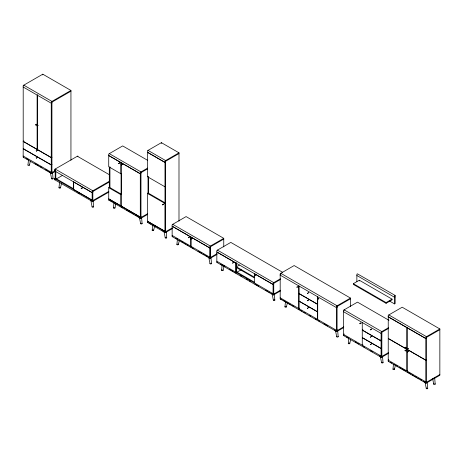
<?xml version="1.0" encoding="UTF-8"?>
<svg xmlns="http://www.w3.org/2000/svg" width="463" height="463" viewBox="0 0 463 463"><rect width="100%" height="100%" fill="white"/><g stroke="black" fill="none" stroke-linecap="round" stroke-linejoin="round"><path stroke-width="0.69" d="M27.965 165.019L28.498 159.625M59.004 187.735L59.542 182.341M113.47 207.881L114.002 202.487M152.182 230.233L152.651 225.516M176.907 244.429L177.439 239.035M221.603 270.236L222.136 264.842M284.953 306.807L285.486 301.413M348.286 343.372L348.818 337.978M392.983 369.179L393.446 364.456M29.429 165.129L30.367 161.124M60.474 187.851L61.405 183.846M114.934 207.997L115.872 203.992M153.652 230.348L154.584 226.343M178.377 244.539L179.308 240.534M223.073 270.346L224.161 265.669M286.418 306.917L287.355 302.912M349.75 343.482L350.688 339.477M394.447 369.289L395.385 365.284M70.943 90.447L42.787 74.19L23.607 85.267A0.648 0.376 -60 0 0 23.15 86.06L23.15 86.992L51.306 103.249L51.306 102.311A0.648 0.376 -60 0 1 51.763 101.519L70.943 90.447L70.943 160.21M37.81 94.788L37.173 95.152L37.173 149.404L37.81 149.04M51.937 102.149L70.943 91.176M51.937 102.884L51.254 103.278L51.254 157.53L51.885 157.165M23.202 87.085L23.202 141.337L23.839 140.972M51.885 164.481L51.254 164.845L23.202 148.652L23.202 141.458L23.839 141.093M23.607 157.194A0.648 0.376 -60 0 1 23.15 156.934L23.202 148.773L23.839 148.409M23.202 141.458L51.254 157.651L51.885 157.287M23.202 148.773L51.254 164.967L51.885 164.602M51.885 171.796L51.254 172.161L51.254 164.967M23.15 155.996L51.306 172.253L51.937 171.889M51.937 172.618L55.618 170.494M55.618 171.229L51.763 173.451A0.648 0.376 -60 0 1 51.306 173.191L51.306 172.253M55.178 179.609L54.999 179.713A0.648 0.376 -60 0 1 54.541 179.447L54.541 178.51L55.178 178.145L73.698 188.84M56.428 178.886L62.586 175.332M121.607 173.44L120.97 173.81L108.724 166.738L108.724 155.562L120.97 162.635L121.607 162.264M178.99 221.152L178.99 152.825L161.39 142.668L147.842 150.492A0.648 0.376 -60 0 0 147.384 151.285L147.384 152.217L164.984 162.38M109.465 181.183L92.658 190.883A0.648 0.376 -60 0 0 92.201 191.676L92.201 192.614L54.541 170.87L54.541 169.938A0.648 0.376 -60 0 1 54.999 169.145L77.524 156.141A0.648 0.376 -60 0 1 77.969 156.274M92.837 191.514L109.465 181.913M92.779 199.796L92.149 200.161L73.426 189.35L73.426 181.832L92.149 192.643L92.837 192.249M108.724 187.665L109.361 187.301L121.607 194.373L120.97 194.738L108.724 187.665L108.724 198.841L120.97 205.913L121.607 205.549M147.668 168.069L140.804 172.028A0.648 0.376 -60 0 0 140.347 172.821L140.347 173.758L108.672 155.47L108.672 154.532A0.648 0.376 -60 0 1 109.129 153.745L122.678 145.92L147.523 160.262M54.541 178.51L92.201 200.253L92.837 199.889M140.978 172.658L147.668 168.798M92.837 200.618L108.846 191.375M140.926 216.701L140.295 217.066L121.08 205.971L121.08 162.692L140.295 173.787L140.978 173.394M108.846 192.104L92.658 201.451A0.648 0.376 -60 0 1 92.201 201.191L92.201 200.253M178.99 152.825L165.441 160.649A0.648 0.376 -60 0 0 164.984 161.442L164.984 203.355M165.615 161.28L178.99 153.56M165.615 162.009L164.932 162.409L147.437 152.31L147.437 176.692L164.932 186.792L165.563 186.427L165.563 162.044M109.303 199.97L109.129 200.068A0.648 0.376 -60 0 1 108.672 199.808L108.672 198.87L140.347 217.159L140.978 216.794M147.842 222.419A0.648 0.376 -60 0 1 147.384 222.159L147.437 193.355L148.073 192.99L165.563 203.089L165.563 230.927L164.932 231.292L147.437 221.192M147.437 193.355L164.932 203.454L165.563 203.089M140.978 217.523L147.668 213.663M147.668 214.398L140.804 218.357A0.648 0.376 -60 0 1 140.347 218.096L140.347 217.159M147.384 221.221L164.984 231.384L165.615 231.02M165.615 231.749L172.305 227.889M172.305 228.618L165.441 232.582A0.648 0.376 -60 0 1 164.984 232.316L164.984 231.384M172.728 236.5L172.549 236.605A0.648 0.376 -60 0 1 172.091 236.338L172.091 235.407L209.751 257.144L210.381 256.78M223.756 246.929L223.756 238.329L210.208 246.154A0.648 0.376 -60 0 0 209.751 246.947L209.698 257.058L210.329 256.693L210.329 247.549M210.381 246.785L223.756 239.064M210.381 247.514L209.698 247.913L190.976 237.102L190.976 246.247M210.381 257.515L217.072 253.655M217.072 254.384L210.208 258.348A0.648 0.376 -60 0 1 209.751 258.082L209.751 257.144M217.425 262.307L217.245 262.411A0.648 0.376 -60 0 1 216.788 262.145L216.788 261.213L273.101 293.721L273.731 293.357M239.4 265.062L236.39 266.798L254.152 277.053M236.199 262.48L236.199 271.625L235.563 271.989L235.563 262.845L216.84 252.034L216.84 261.178M241.206 269.75L236.39 272.528L236.39 263.233M350.456 306.61L350.456 298.068L294.144 265.559L280.595 273.384A0.648 0.376 -60 0 0 280.138 274.177L280.138 275.109L280.775 274.744M280.827 274.837L280.19 275.201L280.19 297.755M280.422 278.767L273.558 282.731A0.648 0.376 -60 0 0 273.101 283.524L273.048 293.629L273.679 293.264L273.679 284.12M273.731 283.362L280.422 279.496M273.731 284.091L273.048 284.485L254.326 273.679L254.326 282.818M273.731 294.086L280.422 290.226M280.422 290.961L273.558 294.919A0.648 0.376 -60 0 1 273.101 294.659L273.101 293.721M298.948 293.588L317.601 304.359L317.601 311.796L298.948 301.025L298.948 293.588L299.584 293.224M299.48 308.161L298.843 308.526L298.843 285.972M353.344 283.686L359.323 280.231L392.057 299.127L392.057 299.856L386.073 303.311L353.344 284.415L353.344 283.686L386.073 302.582L392.057 299.127M350.456 298.068L336.908 305.893A0.648 0.376 -60 0 0 336.451 306.685L336.451 307.617L337.081 307.253M337.081 306.523L350.456 298.803M336.995 307.264L336.364 307.629L336.364 330.183L336.995 329.818M395.153 295.429L394.98 295.527A0.648 0.376 -60 0 0 394.522 296.32L394.522 303.919L395.153 303.554L395.153 295.429L357.32 273.789A0.648 0.376 -60 0 0 356.863 274.582L356.863 281.516M282.025 299.607L280.595 298.982A0.648 0.376 -60 0 1 280.138 298.722L280.138 297.784L336.451 330.298L337.081 329.928M395.153 296.893L394.522 297.258L356.863 275.514M337.081 330.663L343.772 326.803M343.772 327.532L336.908 331.496A0.648 0.376 -60 0 1 336.451 331.23L336.451 330.298M344.177 333.962L343.488 334.361L381.147 356.099L381.778 355.734M344.119 335.455L343.945 335.559A0.648 0.376 -60 0 1 343.488 335.293L343.54 311.773M362.951 329.806L362.315 330.177L381.095 341.017L381.726 340.646L381.726 348.083L381.095 348.454L362.315 337.614M388.642 361.366A0.648 0.376 -60 0 1 388.185 361.099L388.185 360.168L425.844 381.906L425.844 382.843A0.648 0.376 -60 0 0 426.301 383.104L439.85 375.285L439.85 328.956L402.191 307.212L388.642 315.037A0.648 0.376 -60 0 0 388.185 315.83L388.185 316.761L388.816 316.397M388.469 327.735L381.605 331.699A0.648 0.376 -60 0 0 381.147 332.492L381.095 340.895L362.315 330.05M381.778 332.33L388.469 328.47M381.095 333.458L381.778 333.059L381.726 340.525L381.095 340.895M362.899 344.773L362.263 345.138L362.263 322.584M381.095 348.575L381.726 348.205L381.726 355.642L381.095 356.012L381.095 348.575L362.315 337.735M381.778 356.469L388.469 352.609M388.469 353.338L381.605 357.303A0.648 0.376 -60 0 1 381.147 357.037L381.147 356.099M439.85 328.956L426.301 336.78A0.648 0.376 -60 0 0 425.844 337.568L425.844 338.505L388.185 316.761M426.475 337.405L439.85 329.685M388.185 360.168L388.816 359.797M426.423 359.751L425.792 360.116L407.064 349.305L407.064 327.723L425.792 338.534L426.475 338.14M407.596 370.579L406.96 370.944L406.96 349.368L388.237 338.557L388.237 360.133M407.7 370.643L407.064 371.008L407.064 349.426L425.792 360.237L426.423 359.873M426.423 381.448L425.792 381.819L425.792 360.237M425.844 381.906L426.475 381.541M426.475 382.27L439.85 374.55M148.021 150.388L165.615 160.551L165.615 232.478M389.58 301.072L394.522 303.919M109.303 153.641L140.978 171.929L140.978 218.258M388.816 314.933L426.475 336.676L426.475 383.005M388.978 320.309L357.494 302.136L343.945 309.955A0.648 0.376 -60 0 0 343.488 310.748L343.488 311.686L381.147 333.424M223.756 238.329L186.097 216.591L172.549 224.41A0.648 0.376 -60 0 0 172.091 225.203L172.091 226.141L209.751 247.884M282.725 272.377L230.794 242.398L217.245 250.217A0.648 0.376 -60 0 0 216.788 251.01L216.788 251.947L273.101 284.456M77.35 156.239L109.453 174.777M280.138 275.109L336.451 307.617M380.476 339.929L381.726 340.646M172.728 224.312L210.381 246.056L210.381 258.244M217.425 250.118L273.731 282.627L273.731 294.821M23.202 141.337L37.173 149.404M51.254 157.53L37.283 149.468L37.283 95.21M236.39 267.533L254.152 277.783M236.194 271.683L254.337 282.158M110.547 200.687L111.791 201.405M121.103 206.782L122.967 207.858M126.694 210.011L128.558 211.087M129.802 211.799L131.041 212.517M132.285 213.235L133.529 213.952M135.393 215.029L136.631 215.746M137.876 216.464L139.12 217.182M149.838 223.369L151.054 224.075M152.871 225.122L155.909 226.876M161.975 230.377L163.19 231.078M175.813 238.283L177.665 239.354M178.897 240.066L180.136 240.777M181.369 241.495L183.221 242.56M184.453 243.278L185.692 243.989M186.925 244.701L188.157 245.413M190.009 246.484L191.248 247.196M192.481 247.908L193.713 248.619M198.037 251.114L201.741 253.255M202.973 253.967L204.212 254.679M205.445 255.391L207.297 256.461M208.529 257.173L209.768 257.891M220.55 264.113L221.8 264.836M223.056 265.559L224.931 266.642M229.312 269.171L230.562 269.894M231.813 270.618L233.063 271.341M234.944 272.423L236.194 273.147M240.575 275.676L241.825 276.394M246.206 278.923L247.456 279.646M249.331 280.728L250.581 281.452M254.963 283.981L258.719 286.151M265.6 290.122L267.475 291.21M268.725 291.927L269.981 292.651M271.231 293.374L273.106 294.456M283.275 300.331L285.15 301.413M286.4 302.136L288.281 303.219M289.531 303.942L290.781 304.66M292.031 305.383L293.912 306.471M298.294 308.995L299.544 309.718M300.794 310.441L302.044 311.165M303.925 312.247L305.175 312.971M309.55 315.5L310.806 316.223M315.181 318.752L316.437 319.476M318.312 320.558L319.563 321.281M323.944 323.811L327.7 325.975M334.581 329.951L336.456 331.033M346.59 336.885L348.442 337.955M355.231 341.873L356.469 342.585M357.702 343.297L358.935 344.009M363.258 346.509L364.497 347.221M370.666 350.786L372.518 351.851M379.313 355.775L380.545 356.487M390.668 362.332L391.906 363.044M393.758 364.115L394.991 364.827M396.224 365.538L397.462 366.25M399.314 367.321L400.547 368.033M401.78 368.751L405.484 370.886M407.336 371.957L411.04 374.092M412.278 374.804L413.511 375.522M414.744 376.234L416.596 377.304M417.834 378.016L419.067 378.728M420.306 379.44L421.538 380.152M423.39 381.223L424.623 381.934M108.805 200.103L140.48 218.391M147.518 222.454L165.117 232.611M172.224 236.639L209.884 258.377M216.921 262.44L273.234 294.954M280.271 299.017L336.584 331.525M343.621 335.594L381.28 357.332M388.318 361.395L425.977 383.138M26.287 158.543L27.537 159.26M35.043 163.595L38.799 165.766M40.05 166.489L41.93 167.571M45.681 169.736L47.562 170.824M48.812 171.547L50.062 172.265M23.283 157.229L51.439 173.486M78.021 192.799L79.254 193.511M54.675 179.742L92.334 201.486M432.633 378.63L433.698 384.07M425.04 382.259L426.238 388.376M380.343 356.452L381.541 362.57M335.49 330.559L336.688 336.676M272.14 293.982L273.338 300.105M208.79 257.411L209.988 263.528M164.024 231.645L165.222 237.762M139.404 217.431L140.602 223.548M90.76 200.039L92.091 206.839M50.363 172.525L51.561 178.643M434.682 377.953L435.191 384.07M427.222 382.259L427.731 388.376M382.525 356.452L383.034 362.57M337.672 330.559L338.181 336.676M274.322 293.982L274.831 300.105M210.972 257.411L211.481 263.528M166.205 231.645L166.715 237.762M141.591 217.431L142.095 223.548M93.075 200.716L93.584 206.839M52.545 172.525L53.054 178.643M425.792 338.534L425.792 360.116M386.073 302.582L386.073 303.311M381.778 357.199L381.778 331.595L344.119 309.857L344.119 310.586M381.095 341.017L381.095 348.454M359.323 280.231L359.323 280.96M337.081 331.392L337.081 305.788L280.775 273.28L280.775 274.009M317.711 296.858L317.711 319.418M317.601 296.8L317.601 304.237L298.948 293.467L298.948 286.03M317.601 319.354L317.601 311.917L298.948 301.147L298.948 308.584M190.866 246.183L190.866 237.039L172.143 226.233L172.143 235.378M164.932 203.454L164.932 231.292M161.39 142.668L161.39 143.397M148.652 176.773L148.652 193.928M148.021 176.287L148.021 193.546M140.295 173.787L140.295 217.066M121.341 173.399L121.341 194.107M120.97 162.635L120.97 173.81M120.97 194.738L120.97 205.913M109.939 166.819L109.939 187.527M109.303 167.189L109.303 187.845M92.837 201.353L92.837 190.785L55.178 169.041L55.178 169.776M92.149 192.643L92.149 200.161M73.686 181.861L73.686 188.863M55.809 171.541L55.809 179.245M55.178 170.477L55.178 178.18M51.937 173.353L51.937 101.42L23.781 85.163L23.781 85.898M51.254 157.651L51.254 164.845M42.787 74.19L42.787 74.925M427.627 388.162A0.747 0.428 0 0 1 427.355 388.752A0.747 0.428 0 0 1 426.336 388.59A0.747 0.428 0 0 1 426.608 388.006M434.971 383.763A0.747 0.428 0 0 1 434.925 384.4A0.747 0.428 0 0 1 433.831 384.319A0.747 0.428 0 0 1 434.068 383.694M394.256 368.872A0.747 0.428 0 0 1 394.21 369.509A0.747 0.428 0 0 1 393.116 369.422A0.747 0.428 0 0 1 393.353 368.803M382.658 362.199A0.747 0.428 0 0 1 382.895 362.818A0.747 0.428 0 0 1 381.807 362.899A0.747 0.428 0 0 1 381.761 362.269M349.403 342.996A0.747 0.428 0 0 1 349.675 343.587A0.747 0.428 0 0 1 348.656 343.743A0.747 0.428 0 0 1 348.384 343.158M337.811 336.306A0.747 0.428 0 0 1 338.083 336.89A0.747 0.428 0 0 1 337.064 337.052A0.747 0.428 0 0 1 336.786 336.462M286.348 306.593A0.747 0.428 0 0 1 286.012 307.2A0.747 0.428 0 0 1 285 306.957A0.747 0.428 0 0 1 285.503 306.39M274.275 299.688A0.747 0.428 0 0 1 274.785 300.25A0.747 0.428 0 0 1 273.772 300.493A0.747 0.428 0 0 1 273.436 299.885M222.877 269.929A0.747 0.428 0 0 1 222.83 270.566A0.747 0.428 0 0 1 221.736 270.479A0.747 0.428 0 0 1 221.974 269.86M211.383 263.314A0.747 0.428 0 0 1 211.163 263.881A0.747 0.428 0 0 1 210.161 263.806A0.747 0.428 0 0 1 210.208 263.221M178.024 244.053A0.747 0.428 0 0 1 178.267 244.672A0.747 0.428 0 0 1 177.173 244.759A0.747 0.428 0 0 1 177.126 244.123M166.495 237.455A0.747 0.428 0 0 1 166.448 238.092A0.747 0.428 0 0 1 165.355 238.011A0.747 0.428 0 0 1 165.598 237.392M153.456 229.932A0.747 0.428 0 0 1 153.409 230.562A0.747 0.428 0 0 1 152.315 230.481A0.747 0.428 0 0 1 152.553 229.862M141.881 223.247A0.747 0.428 0 0 1 141.828 223.878A0.747 0.428 0 0 1 140.74 223.797A0.747 0.428 0 0 1 140.978 223.178M114.587 207.511A0.747 0.428 0 0 1 114.824 208.13A0.747 0.428 0 0 1 113.736 208.211A0.747 0.428 0 0 1 113.69 207.58M93.364 206.533A0.747 0.428 0 0 1 93.364 207.14A0.747 0.428 0 0 1 92.305 207.14A0.747 0.428 0 0 1 92.305 206.533M60.398 187.521A0.747 0.428 0 0 1 60.068 188.128A0.747 0.428 0 0 1 59.05 187.885A0.747 0.428 0 0 1 59.559 187.318M52.504 178.226A0.747 0.428 0 0 1 53.031 178.759A0.747 0.428 0 0 1 52.116 179.059A0.747 0.428 0 0 1 51.59 178.533M29.429 164.909A0.747 0.428 0 0 1 28.712 165.453A0.747 0.428 0 0 1 27.988 164.909M35.373 124.726L35.668 125.091L35.391 124.686M36.253 124.217L36.548 124.582L36.253 124.217M36.837 125.571L37.133 125.936L36.837 125.571M37.717 125.062L38.012 125.427L37.717 125.062M36.207 150.793L36.502 151.164L36.207 150.793M37.086 150.29L37.381 150.654L37.133 150.22M36.207 157.837L36.502 158.207L36.207 157.837M37.086 157.333L37.381 157.698L37.086 157.333M81.193 188.198L81.488 188.568L81.193 188.198M82.073 187.694L82.368 188.059L82.073 187.694M118.667 163.323L118.962 163.694L118.667 163.323M119.547 162.814L119.842 163.184L119.547 162.814M121.208 164.793L121.503 165.158L121.208 164.793M122.087 164.284L122.382 164.649L122.087 164.284M162.501 204.548L162.797 204.912L162.501 204.548M163.381 204.038L163.676 204.403L163.381 204.038M188.372 237.397L188.667 237.768L188.372 237.397M189.251 236.888L189.546 237.259L189.251 236.888M190.86 238.839L191.155 239.203L190.878 238.798M191.74 238.329L192.035 238.694L191.74 238.329M232.571 262.92L232.866 263.285L232.588 262.88M233.45 262.411L233.746 262.776L233.468 262.371M254.476 275.566L254.772 275.931L254.494 275.526M255.356 275.057L255.651 275.421L255.373 275.016M296.905 287.095L297.2 287.459L296.928 287.054M297.79 286.585L298.079 286.95L297.79 286.585M307.397 293.148L307.692 293.519L307.415 293.114M308.277 292.645L308.572 293.01L308.277 292.645M307.397 300.418L307.692 300.782L307.397 300.418M308.277 299.908L308.572 300.273L308.277 299.908M307.397 308.034L307.692 308.399L307.397 308.034M308.277 307.525L308.572 307.889L308.277 307.525M317.624 299.052L317.919 299.422L317.624 299.052M318.503 298.548L318.799 298.913L318.503 298.548M359.826 323.423L360.121 323.787L359.826 323.423M360.706 322.914L361.001 323.278L360.706 322.914M370.365 329.506L370.655 329.87L370.365 329.506M370.365 336.879L370.655 337.243L370.365 336.879M371.245 328.996L371.534 329.361L371.245 328.996M371.245 336.37L371.534 336.74L371.245 336.37M370.365 344.258L370.655 344.628L370.365 344.258M371.245 343.754L371.534 344.119L371.245 343.754M405.003 347.701L405.299 348.066L405.003 347.701M405.003 350.578L405.299 350.942L405.003 350.578M405.883 347.192L406.178 347.557L405.883 347.192M405.883 350.069L406.178 350.433L405.883 350.069M407.104 348.911L407.399 349.281L407.104 348.911M407.104 351.787L407.399 352.158L407.104 351.787M407.984 348.402L408.279 348.772L407.984 348.402M407.984 351.284L408.279 351.649L407.984 351.284M406.96 327.665L388.237 316.854L388.237 338.436L406.96 349.247L406.96 327.665"/></g></svg>
